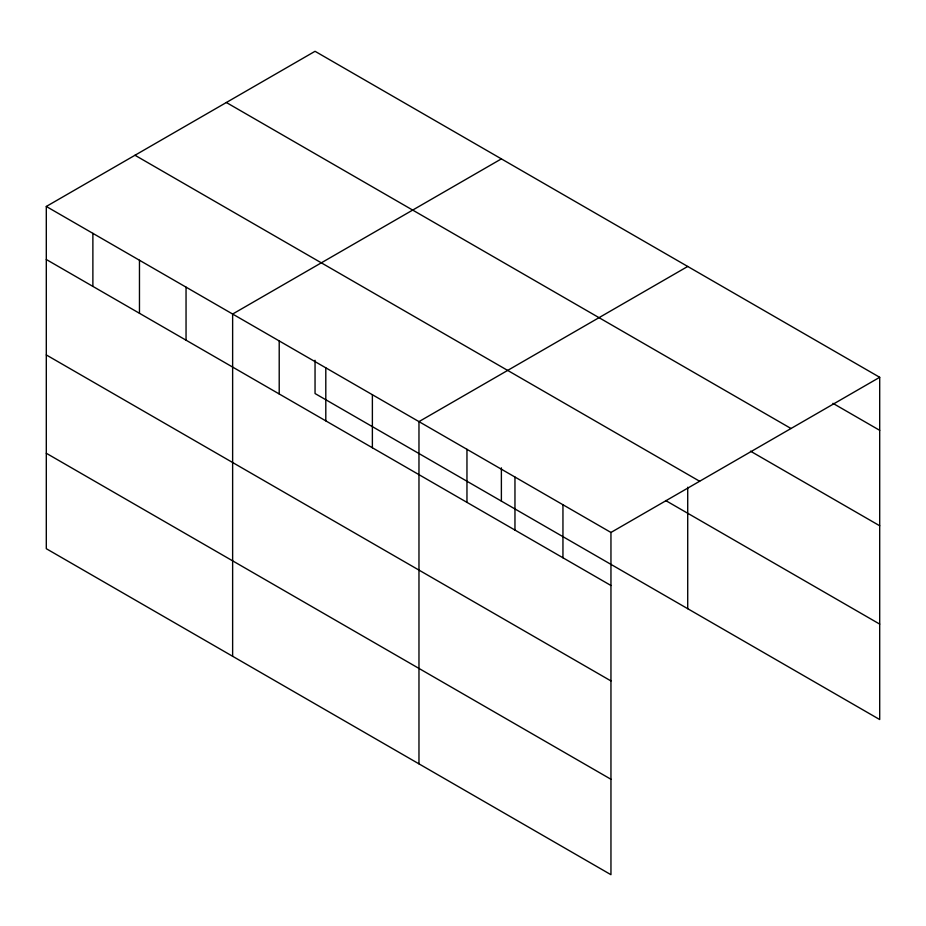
<?xml version="1.0" encoding="UTF-8"?>
<svg xmlns="http://www.w3.org/2000/svg" width="926" height="926" viewBox="0 0 926 926"><rect width="100%" height="100%" fill="white"/><g stroke="black" fill="none" stroke-linecap="round" stroke-linejoin="round"><path stroke-width="1.39" d="M46.3 206.463L610.952 532.462L610.952 874.7L46.3 548.701L46.3 206.463L315.048 51.3L879.7 377.299L879.7 719.537L315.048 393.538L315.048 360.283M501.383 158.878L232.634 314.041L232.634 656.279M687.717 266.457L418.969 421.619L418.969 763.857M610.952 532.462L879.7 377.299M832.937 403.331L879.7 430.335M226.361 102.508L791.012 428.506M750.488 451.17L879.7 525.771M134.988 155.255L699.639 481.254M665.655 500.526L879.7 624.101M46.3 259.5L610.952 585.498M46.3 354.936L610.952 680.934M46.3 453.265L610.952 779.264M687.717 487.238L687.717 608.695M562.95 504.751L562.95 557.788M514.96 477.04L514.96 530.077M501.383 467.861L501.383 501.116M466.959 449.33L466.959 502.367M372.379 394.731L372.379 447.767M325.802 367.83L325.802 420.867M279.212 340.942L279.212 393.978M186.045 287.153L186.045 340.189M139.467 260.252L139.467 313.289M92.878 233.364L92.878 286.4"/></g></svg>
